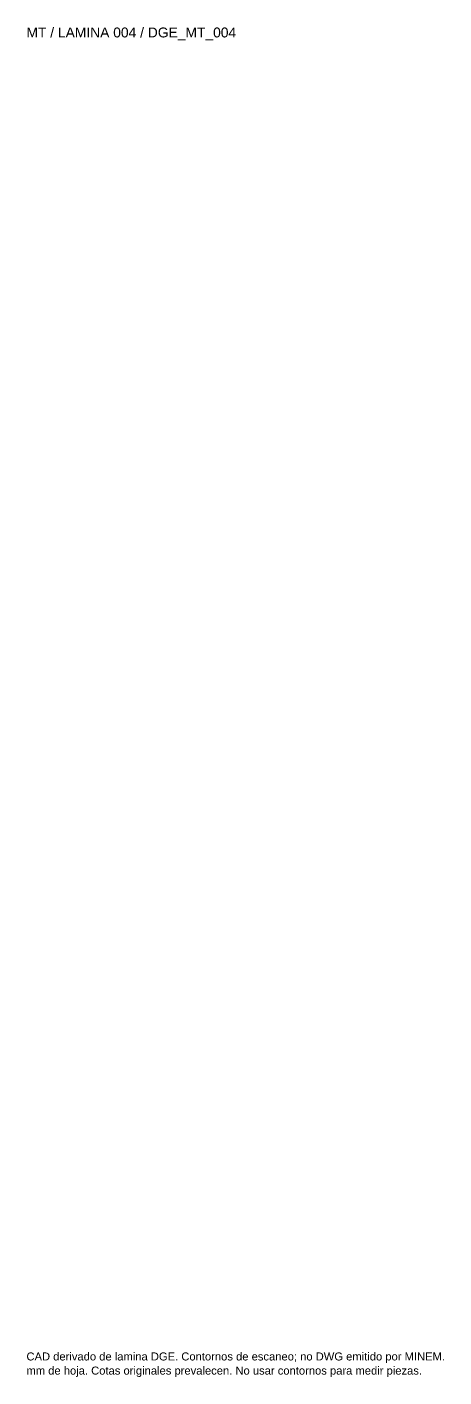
# Paper-space layout 'AN-01-DGE-004' of a CAD drawing. Header units: metres, sheet in millimetres. Extents: x 12 to 193, y 4 to 291.
# Drawn here: x 12.1 to 100.6, y 4.5 to 291.3 of the extents above; entities that cross this region are included whole.
import ezdxf

# ---------------------------------------------------------------- set-up
doc = ezdxf.new("R2010")
doc.units = ezdxf.units.M
doc.layers.add('DGE_DATOS', color=7, linetype='Continuous', lineweight=0)
doc.styles.add('DGE_ARIAL', font='arial.ttf')

# ---------------------------------------------------------------- blocks, each defined once
blk = doc.blocks.new('LP_REF_DGE_MT_004')
at = {"layer": 'DGE_DATOS', "style": 'DGE_ARIAL'}
for s, height, p in [('MT / LAMINA 004 / DGE_MT_004', 2.1, (12, 289.0389)), ('CAD derivado de lamina DGE. Contornos de escaneo; no DWG emitido por MINEM.', 1.7, (12, 8)), ('mm de hoja. Cotas originales prevalecen. No usar contornos para medir piezas.', 1.7, (12, 5))]:
    blk.add_text(s, height=height, dxfattribs=at).set_placement(p)

psp = doc.layouts.new('AN-01-DGE-004')

# ---------------------------------------------------------------- block references
at = {"layer": 'DGE_DATOS'}
psp.add_blockref('LP_REF_DGE_MT_004', (0, 0), dxfattribs=at)

doc.saveas('drawing.dxf')
